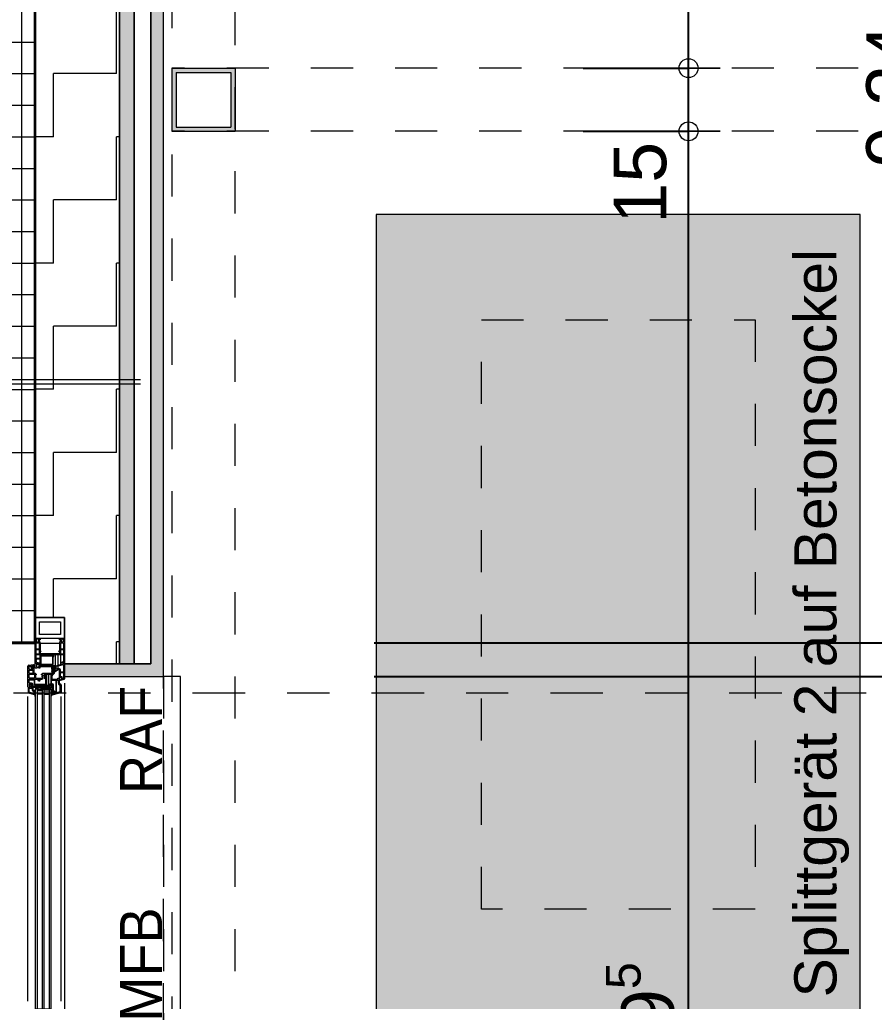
# Model space of a CAD drawing. Header units: metres. Extents: x -117 to -12, y 122 to 163.
# Drawn here: x -20.33 to -18.3, y 142.696 to 145.028 of the extents above; entities that cross this region are included whole.
import ezdxf

# ---------------------------------------------------------------- set-up
doc = ezdxf.new("R2010")
doc.units = ezdxf.units.M
doc.header["$PDMODE"] = 65
for name, pattern in [('AUSGEZOGEN', [0]), ('GETRENNT2_S10', [0.255, 0.125, -0.065, 0, -0.065]), ('PHANTOM2_S8', [0.13, 0.05, -0.04, 0, -0.04]), ('STRICHLINIE2_S3', [0.125, 0.075, -0.05]), ('VERDECKT2_S2', [0.09, 0.05, -0.04])]:
    doc.linetypes.add(name, pattern=pattern)
for name, color, linetype, lineweight in [('XR$1$Allgemein', 7, 'AUSGEZOGEN', 18), ('XR$1$Bauachsen_grob', 7, 'GETRENNT2_S10', 13), ('XR$1$Beton_verdeckt_vorne', 7, 'STRICHLINIE2_S3', 13), ('XR$1$Daemmung', 7, 'AUSGEZOGEN', 18), ('XR$1$Fenster', 7, 'AUSGEZOGEN', 18), ('XR$1$Fensterbank', 7, 'AUSGEZOGEN', 13), ('XR$1$Hilfskonstruktion', 5, 'VERDECKT2_S2', 13), ('XR$1$HLK_Apparate', 250, 'AUSGEZOGEN', 18), ('XR$1$Metallbauarbeiten', 7, 'AUSGEZOGEN', 18), ('XR$1$Muster', 7, 'AUSGEZOGEN', 13), ('XR$1$Text_Werkplan_Ausfuehrung', 7, 'AUSGEZOGEN', 25), ('XR$1$Unterkonstruktion', 7, 'AUSGEZOGEN', 18), ('XR$1$Wand_Fertigelement', 7, 'AUSGEZOGEN', 35), ('XR$1$Werkplan-_Ausfuehrungsmasse', 7, 'AUSGEZOGEN', 13)]:
    doc.layers.add(name, color=color, linetype=linetype, lineweight=lineweight)
doc.styles.add('ARIAL', font='ARIAL.TTF')
doc.dimstyles.new('_DIMSTYLE_10', dxfattribs={"dimtxt": 0.125, "dimasz": 0.15, "dimexe": 0, "dimexo": 0, "dimgap": 0.0625, "dimtad": 2, "dimdec": 1, "dimlfac": 100, "dimrnd": 0.5, "dimzin": 4, "dimdsep": 46, "dimtxsty": 'ARIAL', "dimblk1": 'ALL_ML_KREIS', "dimblk2": 'ALL_ML_KREIS', "dimsah": 1, "dimcen": 0, "dimclrd": 256, "dimclre": 256, "dimclrt": 256, "dimadec": 0, "dimazin": 0, "dimtfac": 1, "dimtdec": 0, "dimtix": 1, "dimtmove": 2, "dimatfit": 3, "dimfxl": 0, "dimtvp": 1.2, "dimtzin": 0, "dimlwd": 0, "dimlwe": -1, "dimarcsym": 0})
doc.dimstyles.new('_DIMSTYLE_11', dxfattribs={"dimtxt": 0.125, "dimasz": 0.15, "dimexe": 0, "dimexo": 0, "dimgap": 0.0625, "dimtad": 2, "dimdec": 3, "dimrnd": 0.005, "dimzin": 4, "dimdsep": 46, "dimtxsty": 'ARIAL', "dimblk1": 'ALL_ML_KREIS', "dimblk2": 'ALL_ML_KREIS', "dimsah": 1, "dimcen": 0, "dimclrd": 256, "dimclre": 256, "dimclrt": 256, "dimadec": 0, "dimazin": 0, "dimtfac": 1, "dimtdec": 0, "dimtix": 1, "dimtmove": 2, "dimatfit": 3, "dimfxl": 0, "dimtzin": 0, "dimlwd": 0, "dimlwe": -1, "dimarcsym": 0})
doc.dimstyles.new('_DIMSTYLE_12', dxfattribs={"dimtxt": 0.125, "dimasz": 0.15, "dimexe": 0, "dimexo": 0, "dimgap": 0.0625, "dimtad": 2, "dimrnd": 0.005, "dimzin": 4, "dimdsep": 46, "dimtxsty": 'ARIAL', "dimblk1": 'ALL_ML_KREIS', "dimblk2": 'ALL_ML_KREIS', "dimsah": 1, "dimcen": 0, "dimclrd": 256, "dimclre": 256, "dimclrt": 256, "dimadec": 0, "dimazin": 0, "dimtfac": 1, "dimtdec": 0, "dimtix": 1, "dimtmove": 2, "dimatfit": 3, "dimfxl": 0, "dimtzin": 0, "dimlwd": 0, "dimlwe": -1, "dimarcsym": 0})
doc.dimstyles.new('_DIMSTYLE_14', dxfattribs={"dimtxt": 0.125, "dimasz": 0.15, "dimexe": 0, "dimexo": 0, "dimgap": 0.0625, "dimtad": 2, "dimdec": 1, "dimlfac": 100, "dimrnd": 0.5, "dimzin": 4, "dimdsep": 46, "dimtxsty": 'ARIAL', "dimblk1": 'ALL_ML_KREIS', "dimblk2": 'ALL_ML_KREIS', "dimsah": 1, "dimcen": 0, "dimclrd": 256, "dimclre": 256, "dimclrt": 256, "dimadec": 0, "dimazin": 0, "dimtfac": 1, "dimtdec": 0, "dimtix": 1, "dimtmove": 2, "dimatfit": 3, "dimfxl": 0, "dimtzin": 0, "dimlwd": 0, "dimlwe": -1, "dimarcsym": 0})

# ---------------------------------------------------------------- blocks, each defined once
blk = doc.blocks.new('ALL_ML_KREIS')
at = {"color": 0, "linetype": 'ByBlock', "lineweight": -2}
for p, q in [((0, -0.5), (0, 0.5)), ((-1, 0), (0.5, 0))]:
    blk.add_line(p, q, dxfattribs=at)
blk.add_circle((0, 0), 0.15, dxfattribs=at)
blk = doc.blocks.new('*D265')
at = {"layer": 'DEFPOINTS'}
for p in [(-20.5081, 149.458), (-19.9881, 130.838), (-16.2676, 130.838)]:
    blk.add_point(p, dxfattribs=at)
at = {"layer": 'XR$1$Werkplan-_Ausfuehrungsmasse', "lineweight": -2}
for p, q in [((-19.1881, 149.458), (-16.2676, 149.458)), ((-16.2676, 130.838), (-16.2676, 149.458)), ((-19.1881, 130.838), (-16.2676, 130.838))]:
    blk.add_line(p, q, dxfattribs=at)
at = {"layer": 'XR$1$Werkplan-_Ausfuehrungsmasse', "xscale": 0.15, "yscale": 0.15, "zscale": 0.15}
for p, rotation in [((-16.2676, 149.458), 90), ((-16.2676, 130.838), 270)]:
    blk.add_blockref('ALL_ML_KREIS', p, dxfattribs=dict(at, rotation=rotation))
at = {"layer": 'XR$1$Werkplan-_Ausfuehrungsmasse', "insert": (-16.3823, 140.1529), "char_height": 0.125, "width": 0.625, "attachment_point": 5, "rotation": 90, "style": 'ARIAL'}
blk.add_mtext('\\A1;{\\A1;{18.62\\H0.082500;\\S^ ;}}', dxfattribs=at)
blk = doc.blocks.new('COMPLEXOBJECT_20')
at = {"layer": 'XR$1$Bauachsen_grob', "color": 8}
blk.add_line((-14.2693, 143.428), (-86.2481, 143.428), dxfattribs=at)
blk = doc.blocks.new('*D570')
at = {"layer": 'DEFPOINTS'}
for p in [(-20.2231, 142.628), (-20.2931, 142.548), (-17.2676, 142.548)]:
    blk.add_point(p, dxfattribs=at)
at = {"layer": 'XR$1$Werkplan-_Ausfuehrungsmasse', "lineweight": -2}
for p, q in [((-19.4881, 142.628), (-17.2676, 142.628)), ((-17.2676, 142.548), (-17.2676, 142.628)), ((-19.4881, 142.548), (-17.2676, 142.548))]:
    blk.add_line(p, q, dxfattribs=at)
at = {"layer": 'XR$1$Werkplan-_Ausfuehrungsmasse', "xscale": 0.15, "yscale": 0.15, "zscale": 0.15}
for p, rotation in [((-17.2676, 142.628), 90), ((-17.2676, 142.548), 270)]:
    blk.add_blockref('ALL_ML_KREIS', p, dxfattribs=dict(at, rotation=rotation))
at = {"layer": 'XR$1$Werkplan-_Ausfuehrungsmasse', "insert": (-17.3823, 142.4799), "char_height": 0.125, "width": 0.375, "attachment_point": 5, "rotation": 90, "style": 'ARIAL'}
blk.add_mtext('\\A1;{\\A1;{8\\H0.082500;\\S^ ;}}', dxfattribs=at)
blk = doc.blocks.new('*D571')
at = {"layer": 'DEFPOINTS'}
for p in [(-20.2231, 143.468), (-20.2231, 142.628), (-17.2676, 142.628)]:
    blk.add_point(p, dxfattribs=at)
at = {"layer": 'XR$1$Werkplan-_Ausfuehrungsmasse', "lineweight": -2}
for p, q in [((-19.4881, 143.468), (-17.2676, 143.468)), ((-17.2676, 142.628), (-17.2676, 143.468)), ((-19.4881, 142.628), (-17.2676, 142.628))]:
    blk.add_line(p, q, dxfattribs=at)
at = {"layer": 'XR$1$Werkplan-_Ausfuehrungsmasse', "xscale": 0.15, "yscale": 0.15, "zscale": 0.15}
for p, rotation in [((-17.2676, 143.468), 90), ((-17.2676, 142.628), 270)]:
    blk.add_blockref('ALL_ML_KREIS', p, dxfattribs=dict(at, rotation=rotation))
at = {"layer": 'XR$1$Werkplan-_Ausfuehrungsmasse', "insert": (-17.3823, 143.0427), "char_height": 0.125, "width": 0.5, "attachment_point": 5, "rotation": 90, "style": 'ARIAL'}
blk.add_mtext('\\A1;{\\A1;{84\\H0.082500;\\S^ ;}}', dxfattribs=at)
at = {"layer": 'XR$1$Werkplan-_Ausfuehrungsmasse', "insert": (-17.2129, 142.9551), "char_height": 0.125, "width": 0.00625, "attachment_point": 1, "rotation": 90, "line_spacing_factor": 0.60241, "style": 'ARIAL'}
blk.add_mtext('\\A1;{70\\H0.082500;\\S^ ;}', dxfattribs=at)
blk = doc.blocks.new('*D572')
at = {"layer": 'DEFPOINTS'}
for p in [(-20.4731, 143.5478), (-20.2231, 143.468), (-17.2676, 143.468)]:
    blk.add_point(p, dxfattribs=at)
at = {"layer": 'XR$1$Werkplan-_Ausfuehrungsmasse', "lineweight": -2}
for p, q in [((-19.4881, 143.5478), (-17.2676, 143.5478)), ((-17.2676, 143.468), (-17.2676, 143.5478)), ((-19.4881, 143.468), (-17.2676, 143.468))]:
    blk.add_line(p, q, dxfattribs=at)
at = {"layer": 'XR$1$Werkplan-_Ausfuehrungsmasse', "xscale": 0.15, "yscale": 0.15, "zscale": 0.15}
for p, rotation in [((-17.2676, 143.5478), 90), ((-17.2676, 143.468), 270)]:
    blk.add_blockref('ALL_ML_KREIS', p, dxfattribs=dict(at, rotation=rotation))
at = {"layer": 'XR$1$Werkplan-_Ausfuehrungsmasse', "insert": (-17.3823, 143.3999), "char_height": 0.125, "width": 0.375, "attachment_point": 5, "rotation": 90, "style": 'ARIAL'}
blk.add_mtext('\\A1;{\\A1;{8\\H0.082500;\\S^ ;}}', dxfattribs=at)
blk = doc.blocks.new('*D573')
at = {"layer": 'DEFPOINTS'}
for p in [(-20.2931, 148.6731), (-20.4731, 143.5478), (-17.2676, 143.5478)]:
    blk.add_point(p, dxfattribs=at)
at = {"layer": 'XR$1$Werkplan-_Ausfuehrungsmasse', "lineweight": -2}
for p, q in [((-19.4881, 148.6731), (-17.2676, 148.6731)), ((-17.2676, 143.5478), (-17.2676, 148.6731)), ((-19.4881, 143.5478), (-17.2676, 143.5478))]:
    blk.add_line(p, q, dxfattribs=at)
at = {"layer": 'XR$1$Werkplan-_Ausfuehrungsmasse', "xscale": 0.15, "yscale": 0.15, "zscale": 0.15}
for p, rotation in [((-17.2676, 148.6731), 90), ((-17.2676, 143.5478), 270)]:
    blk.add_blockref('ALL_ML_KREIS', p, dxfattribs=dict(at, rotation=rotation))
at = {"layer": 'XR$1$Werkplan-_Ausfuehrungsmasse', "insert": (-17.3823, 146.1322), "char_height": 0.125, "width": 0.625, "attachment_point": 5, "rotation": 90, "style": 'ARIAL'}
blk.add_mtext('\\A1;{\\A1;{5.12\\H0.082500;\\S5^ ;}}', dxfattribs=at)
blk = doc.blocks.new('*D596')
at = {"layer": 'DEFPOINTS'}
for p in [(-20.0431, 144.763), (-19.9881, 140.368), (-18.7411, 140.368)]:
    blk.add_point(p, dxfattribs=at)
at = {"layer": 'XR$1$Werkplan-_Ausfuehrungsmasse', "lineweight": -2}
for p, q in [((-18.9911, 144.763), (-18.7411, 144.763)), ((-18.7411, 140.368), (-18.7411, 144.763)), ((-18.9911, 140.368), (-18.7411, 140.368))]:
    blk.add_line(p, q, dxfattribs=at)
at = {"layer": 'XR$1$Werkplan-_Ausfuehrungsmasse', "xscale": 0.15, "yscale": 0.15, "zscale": 0.15}
for p, rotation in [((-18.7411, 144.763), 90), ((-18.7411, 140.368), 270)]:
    blk.add_blockref('ALL_ML_KREIS', p, dxfattribs=dict(at, rotation=rotation))
at = {"layer": 'XR$1$Werkplan-_Ausfuehrungsmasse', "insert": (-18.8558, 142.5873), "char_height": 0.125, "width": 0.625, "attachment_point": 5, "rotation": 90, "style": 'ARIAL'}
blk.add_mtext('\\A1;{\\A1;{4.39\\H0.082500;\\S5^ ;}}', dxfattribs=at)
blk = doc.blocks.new('*D597')
at = {"layer": 'DEFPOINTS'}
for p in [(-20.0431, 144.913), (-20.0431, 144.763), (-18.7411, 144.763)]:
    blk.add_point(p, dxfattribs=at)
at = {"layer": 'XR$1$Werkplan-_Ausfuehrungsmasse', "lineweight": -2}
for p, q in [((-18.9911, 144.913), (-18.7411, 144.913)), ((-18.7411, 144.763), (-18.7411, 144.913)), ((-18.9911, 144.763), (-18.7411, 144.763))]:
    blk.add_line(p, q, dxfattribs=at)
at = {"layer": 'XR$1$Werkplan-_Ausfuehrungsmasse', "xscale": 0.15, "yscale": 0.15, "zscale": 0.15}
for p, rotation in [((-18.7411, 144.913), 90), ((-18.7411, 144.763), 270)]:
    blk.add_blockref('ALL_ML_KREIS', p, dxfattribs=dict(at, rotation=rotation))
at = {"layer": 'XR$1$Werkplan-_Ausfuehrungsmasse', "insert": (-18.8557, 144.6408), "char_height": 0.125, "width": 0.5, "attachment_point": 5, "rotation": 90, "style": 'ARIAL'}
blk.add_mtext('\\A1;{\\A1;{15\\H0.082500;\\S^ ;}}', dxfattribs=at)
blk = doc.blocks.new('*D598')
at = {"layer": 'DEFPOINTS'}
for p in [(-19.9881, 149.308), (-20.0431, 144.913), (-18.7411, 144.913)]:
    blk.add_point(p, dxfattribs=at)
at = {"layer": 'XR$1$Werkplan-_Ausfuehrungsmasse', "lineweight": -2}
for p, q in [((-19.4881, 149.308), (-18.7411, 149.308)), ((-18.7411, 144.913), (-18.7411, 149.308)), ((-18.9911, 144.913), (-18.7411, 144.913))]:
    blk.add_line(p, q, dxfattribs=at)
at = {"layer": 'XR$1$Werkplan-_Ausfuehrungsmasse', "xscale": 0.15, "yscale": 0.15, "zscale": 0.15}
for p, rotation in [((-18.7411, 149.308), 90), ((-18.7411, 144.913), 270)]:
    blk.add_blockref('ALL_ML_KREIS', p, dxfattribs=dict(at, rotation=rotation))
at = {"layer": 'XR$1$Werkplan-_Ausfuehrungsmasse', "insert": (-18.8558, 147.1323), "char_height": 0.125, "width": 0.625, "attachment_point": 5, "rotation": 90, "style": 'ARIAL'}
blk.add_mtext('\\A1;{\\A1;{4.39\\H0.082500;\\S5^ ;}}', dxfattribs=at)
blk = doc.blocks.new('COMPLEXOBJECT_53')
at = {"layer": 'XR$1$Metallbauarbeiten'}
h = blk.add_hatch(color=7, dxfattribs=at)
h.paths.add_polyline_path([(-19.9681, 144.763), (-19.8181, 144.763), (-19.8181, 144.913), (-19.9681, 144.913)])
h.paths.add_polyline_path([(-19.9581, 144.773), (-19.9581, 144.903), (-19.8281, 144.903), (-19.8281, 144.773)], flags=16)
for p, q in [((-19.9681, 144.913), (-19.9681, 144.763)), ((-19.9681, 144.913), (-19.8181, 144.913)), ((-19.9581, 144.903), (-19.9581, 144.773)), ((-19.9581, 144.903), (-19.8281, 144.903)), ((-19.8281, 144.903), (-19.8281, 144.773)), ((-19.8181, 144.913), (-19.8181, 144.763)), ((-19.9681, 144.763), (-19.8181, 144.763)), ((-19.9581, 144.773), (-19.8281, 144.773))]:
    blk.add_line(p, q, dxfattribs=at)
blk = doc.blocks.new('*D622')
at = {"layer": 'DEFPOINTS'}
for p in [(-19.9881, 149.458), (-19.9881, 140.218), (-18.1411, 140.218)]:
    blk.add_point(p, dxfattribs=at)
at = {"layer": 'XR$1$Werkplan-_Ausfuehrungsmasse', "lineweight": -2}
for p, q in [((-18.7411, 149.458), (-18.1411, 149.458)), ((-18.1411, 140.218), (-18.1411, 149.458)), ((-18.7411, 140.218), (-18.1411, 140.218))]:
    blk.add_line(p, q, dxfattribs=at)
at = {"layer": 'XR$1$Werkplan-_Ausfuehrungsmasse', "xscale": 0.15, "yscale": 0.15, "zscale": 0.15}
for p, rotation in [((-18.1411, 149.458), 90), ((-18.1411, 140.218), 270)]:
    blk.add_blockref('ALL_ML_KREIS', p, dxfattribs=dict(at, rotation=rotation))
at = {"layer": 'XR$1$Werkplan-_Ausfuehrungsmasse', "insert": (-18.2557, 144.8473), "char_height": 0.125, "width": 0.5, "attachment_point": 5, "rotation": 90, "style": 'ARIAL'}
blk.add_mtext('\\A1;{\\A1;{9.24\\H0.082500;\\S^ ;}}', dxfattribs=at)
blk = doc.blocks.new('COMPLEXOBJECT_57')
at = {"layer": 'XR$1$HLK_Apparate', "color": 7, "linetype": 'AUSGEZOGEN', "lineweight": 13}
for p, q in [((-18.3331, 144.5655), (-19.4831, 144.5655)), ((-19.4831, 144.5655), (-19.4831, 142.6655)), ((-18.3331, 142.6655), (-18.3331, 144.5655))]:
    blk.add_line(p, q, dxfattribs=at)

msp = doc.modelspace()

# ---------------------------------------------------------------- hatches: boundary and pattern name
at = {"layer": 'XR$1$Allgemein', "linetype": 'AUSGEZOGEN', "lineweight": 13}
for points in [[(-19.9881, 143.498), (-19.9881, 148.9081), (-20.0181, 148.9081), (-20.0181, 143.498)], [(-19.9881, 143.498), (-20.2231, 143.498), (-20.2231, 143.468), (-19.9881, 143.468)]]:
    msp.add_hatch(color=8, dxfattribs=at).paths.add_polyline_path(points)
at = {"layer": 'XR$1$Daemmung', "linetype": 'AUSGEZOGEN', "lineweight": 13}
msp.add_hatch(color=42, dxfattribs=at).paths.add_polyline_path([(-20.0581, 143.498), (-20.0581, 148.9081), (-20.0931, 148.9081), (-20.0931, 143.498)])
h = msp.add_hatch(dxfattribs=at)
h.set_pattern_fill('MUSTER', color=256, scale=0.15, angle=90, style=0, pattern_type=2)
h.set_pattern_definition([(90, (-0.3, 0.3), (-0.15, 0.15), [0.15, -0.15]), (180, (-0.3, 0.3), (-0.15, -0.15), [0.15, -0.15])])
h.paths.add_polyline_path([(-20.0931, 143.608), (-20.0931, 148.8731), (-20.2931, 148.8731), (-20.2931, 143.608), (-20.2231, 143.608), (-20.2231, 143.498), (-20.0931, 143.498)], flags=0)
at = {"layer": 'XR$1$Muster', "linetype": 'AUSGEZOGEN', "lineweight": -3}
msp.add_hatch(color=255, dxfattribs=at).paths.add_polyline_path([(-19.4831, 144.5655), (-19.4831, 142.6655), (-18.3331, 142.6655), (-18.3331, 144.5655)])
at = {"layer": 'XR$1$Wand_Fertigelement', "linetype": 'AUSGEZOGEN', "lineweight": 13}
h = msp.add_hatch(dxfattribs=at)
h.set_pattern_fill('SCHRAFFUR_7', color=256, scale=0.05, style=0, pattern_type=2)
h.set_pattern_definition([(0, (0, 0), (0, 0.075), []), (90, (0, 0), (-0.075, 5e-18), [])])
h.paths.add_polyline_path([(-20.2931, 143.5478), (-20.2931, 148.6731), (-20.4731, 148.6731), (-20.4731, 143.5478)], flags=0)

# ---------------------------------------------------------------- linework, layer by layer
at = {"layer": 'XR$1$Allgemein', "linetype": 'AUSGEZOGEN', "lineweight": 13}
for p, q in [((-20.0181, 148.9081), (-20.0181, 143.498)), ((-19.9881, 143.498), (-19.9881, 148.9081)), ((-20.0931, 143.498), (-20.2231, 143.498)), ((-20.2231, 143.498), (-20.2231, 143.468)), ((-20.0581, 143.498), (-20.0931, 143.498)), ((-20.0181, 143.498), (-20.0581, 143.498)), ((-19.9881, 143.468), (-19.9881, 143.498)), ((-20.2231, 143.468), (-19.9881, 143.468))]:
    msp.add_line(p, q, dxfattribs=at)
at = {"layer": 'XR$1$Allgemein', "linetype": 'VERDECKT2_S2', "lineweight": 13}
msp.add_line((-19.9881, 143.468), (-19.9881, 142.628), dxfattribs=at)
at = {"layer": 'XR$1$Beton_verdeckt_vorne'}
for p, q in [((-19.2331, 144.3155), (-18.5831, 144.3155)), ((-19.2331, 142.9155), (-19.2331, 144.3155)), ((-18.5831, 144.3155), (-18.5831, 142.9155)), ((-18.5831, 142.9155), (-19.2331, 142.9155))]:
    msp.add_line(p, q, dxfattribs=at)
at = {"layer": 'XR$1$Daemmung', "linetype": 'AUSGEZOGEN', "lineweight": 13}
for p, q in [((-20.0581, 143.498), (-20.0581, 148.9081)), ((-20.0931, 148.8731), (-20.0931, 143.498)), ((-20.0931, 143.608), (-20.0931, 148.8731)), ((-20.2931, 148.6731), (-20.2931, 143.608)), ((-20.2931, 143.608), (-20.2231, 143.608)), ((-20.2231, 143.608), (-20.2231, 143.498)), ((-20.0931, 143.498), (-20.0931, 143.608)), ((-20.2231, 143.498), (-20.0931, 143.498)), ((-20.0931, 143.498), (-20.0581, 143.498))]:
    msp.add_line(p, q, dxfattribs=at)
at = {"layer": 'XR$1$Fenster', "lineweight": 13}
for p, q in [((-20.2231, 143.608), (-20.2931, 143.608)), ((-20.2931, 143.5575), (-20.2931, 143.608)), ((-20.2831, 143.598), (-20.2331, 143.598)), ((-20.2831, 143.568), (-20.2831, 143.598)), ((-20.2331, 143.598), (-20.2331, 143.568)), ((-20.2231, 143.5575), (-20.2231, 143.608)), ((-20.2331, 143.568), (-20.2831, 143.568)), ((-20.2931, 143.489), (-20.2931, 143.5575)), ((-20.2926, 143.558), (-20.2915, 143.558)), ((-20.2236, 143.558), (-20.2926, 143.558)), ((-20.2905, 143.5576), (-20.29, 143.557)), ((-20.2901, 143.55), (-20.2847, 143.55)), ((-20.2853, 143.556), (-20.2844, 143.5575)), ((-20.2844, 143.5504), (-20.2853, 143.5557)), ((-20.2835, 143.558), (-20.2831, 143.558)), ((-20.2833, 143.5546), (-20.2825, 143.5503)), ((-20.2822, 143.55), (-20.2821, 143.55)), ((-20.2341, 143.55), (-20.234, 143.55)), ((-20.2337, 143.5503), (-20.2329, 143.5546)), ((-20.2331, 143.558), (-20.2327, 143.558)), ((-20.2319, 143.5575), (-20.231, 143.556)), ((-20.2309, 143.5557), (-20.2319, 143.5504)), ((-20.2316, 143.55), (-20.2261, 143.55)), ((-20.2263, 143.557), (-20.2257, 143.5576)), ((-20.2247, 143.558), (-20.2236, 143.558)), ((-20.2231, 143.5575), (-20.2231, 143.4624)), ((-20.2811, 143.522), (-20.2351, 143.522)), ((-20.2804, 143.5163), (-20.2804, 143.4973)), ((-20.2789, 143.4973), (-20.2789, 143.5163)), ((-20.2529, 143.5188), (-20.2779, 143.5188)), ((-20.2779, 143.5173), (-20.2529, 143.5173)), ((-20.3101, 143.443), (-20.3101, 143.4928)), ((-20.3083, 143.4948), (-20.2967, 143.496)), ((-20.3011, 143.4933), (-20.3011, 143.491)), ((-20.2978, 143.494), (-20.3007, 143.4938)), ((-20.2983, 143.4859), (-20.2983, 143.4844)), ((-20.2983, 143.4832), (-20.2983, 143.477)), ((-20.2976, 143.493), (-20.2976, 143.4938)), ((-20.2976, 143.4882), (-20.2976, 143.4891)), ((-20.2963, 143.4931), (-20.2974, 143.4928)), ((-20.2974, 143.4893), (-20.2963, 143.489)), ((-20.2961, 143.4955), (-20.2961, 143.4933)), ((-20.2961, 143.4888), (-20.2961, 143.477)), ((-20.2931, 143.4952), (-20.2931, 143.4947)), ((-20.2886, 143.488), (-20.2921, 143.488)), ((-20.2848, 143.496), (-20.2891, 143.496)), ((-20.2836, 143.4937), (-20.2834, 143.4941)), ((-20.2771, 143.4932), (-20.2813, 143.4932)), ((-20.2529, 143.4963), (-20.2779, 143.4963)), ((-20.2779, 143.4948), (-20.2529, 143.4948)), ((-20.2766, 143.4938), (-20.2766, 143.4937)), ((-20.2756, 143.4937), (-20.2756, 143.4938)), ((-20.2691, 143.4932), (-20.2751, 143.4932)), ((-20.2686, 143.4938), (-20.2686, 143.4937)), ((-20.2676, 143.4937), (-20.2676, 143.4938)), ((-20.2591, 143.4932), (-20.2671, 143.4932)), ((-20.2586, 143.4938), (-20.2586, 143.4937)), ((-20.2576, 143.4937), (-20.2576, 143.4938)), ((-20.2558, 143.4738), (-20.2558, 143.4625)), ((-20.2543, 143.4875), (-20.2531, 143.4834)), ((-20.2536, 143.4756), (-20.2536, 143.4695)), ((-20.2528, 143.49), (-20.2528, 143.49)), ((-20.2528, 143.4742), (-20.2528, 143.4756)), ((-20.2527, 143.4818), (-20.2526, 143.4816)), ((-20.2521, 143.4891), (-20.2525, 143.4907)), ((-20.2504, 143.4754), (-20.2525, 143.4721)), ((-20.2524, 143.4884), (-20.2522, 143.4893)), ((-20.2522, 143.4894), (-20.2523, 143.4897)), ((-20.2516, 143.4838), (-20.2523, 143.4863)), ((-20.2508, 143.4882), (-20.2514, 143.4884)), ((-20.2509, 143.4904), (-20.2504, 143.4886)), ((-20.2505, 143.4883), (-20.2508, 143.4882)), ((-20.2507, 143.4765), (-20.2503, 143.4756)), ((-20.2473, 143.491), (-20.2504, 143.491)), ((-20.2468, 143.4866), (-20.2501, 143.4894)), ((-20.249, 143.4776), (-20.25, 143.4815)), ((-20.2493, 143.4872), (-20.2488, 143.4867)), ((-20.2488, 143.4828), (-20.2483, 143.4807)), ((-20.2487, 143.4866), (-20.2484, 143.4853)), ((-20.2484, 143.4852), (-20.2486, 143.4844)), ((-20.2481, 143.4822), (-20.2467, 143.4862)), ((-20.2476, 143.4774), (-20.2478, 143.477)), ((-20.2475, 143.4804), (-20.2429, 143.483)), ((-20.2474, 143.4781), (-20.2475, 143.4778)), ((-20.2472, 143.4769), (-20.2473, 143.4773)), ((-20.2412, 143.482), (-20.2472, 143.4785)), ((-20.2428, 143.4837), (-20.2469, 143.4908)), ((-20.2409, 143.4835), (-20.2409, 143.4824)), ((-20.2356, 143.484), (-20.2404, 143.484)), ((-20.2351, 143.4653), (-20.2351, 143.4835)), ((-20.3018, 143.45), (-20.3061, 143.45)), ((-20.2952, 143.4589), (-20.2952, 143.4497)), ((-20.294, 143.4497), (-20.294, 143.4589)), ((-20.271, 143.4706), (-20.271, 143.4638)), ((-20.2697, 143.4714), (-20.2697, 143.464)), ((-20.2686, 143.4638), (-20.2686, 143.4713)), ((-20.2685, 143.4713), (-20.2685, 143.4497)), ((-20.2672, 143.4497), (-20.2672, 143.4714)), ((-20.2527, 143.4721), (-20.2527, 143.4729)), ((-20.2526, 143.4593), (-20.2436, 143.4593)), ((-20.2351, 143.4585), (-20.2351, 143.4608)), ((-20.2339, 143.4648), (-20.235, 143.4651)), ((-20.235, 143.461), (-20.2339, 143.4613)), ((-20.2346, 143.4507), (-20.2331, 143.4502)), ((-20.2336, 143.4658), (-20.2336, 143.465)), ((-20.2336, 143.4611), (-20.2336, 143.4602)), ((-20.2334, 143.4601), (-20.2305, 143.4608)), ((-20.2301, 143.4613), (-20.2301, 143.463)), ((-20.2231, 143.4524), (-20.2231, 142.6646)), ((-20.3056, 143.442), (-20.3091, 143.442)), ((-20.3013, 143.4475), (-20.3024, 143.4445)), ((-20.3019, 143.4493), (-20.3014, 143.4493)), ((-20.3018, 143.4435), (-20.3011, 143.4435)), ((-20.3006, 143.4477), (-20.3004, 143.4481)), ((-20.3005, 143.4484), (-20.3005, 143.4483)), ((-20.2987, 143.4467), (-20.2984, 143.4472)), ((-20.2981, 143.435), (-20.2966, 143.435)), ((-20.2981, 143.4332), (-20.2966, 143.4332)), ((-20.2695, 143.4487), (-20.293, 143.4487)), ((-20.293, 143.4474), (-20.2695, 143.4474)), ((-20.2924, 143.4462), (-20.2924, 143.4447)), ((-20.2921, 143.442), (-20.2856, 143.442)), ((-20.2856, 143.438), (-20.2921, 143.438)), ((-20.2921, 143.4273), (-20.2921, 143.4272)), ((-20.2914, 143.4447), (-20.2914, 143.4462)), ((-20.2877, 143.4442), (-20.2909, 143.4442)), ((-20.2881, 143.438), (-20.2881, 142.678)), ((-20.2761, 143.434), (-20.2881, 143.434)), ((-20.2872, 143.4462), (-20.2872, 143.4447)), ((-20.2862, 143.4447), (-20.2862, 143.4462)), ((-20.2566, 143.442), (-20.2856, 143.438)), ((-20.2561, 143.438), (-20.2856, 143.442)), ((-20.2856, 143.438), (-20.2856, 143.442)), ((-20.2761, 143.438), (-20.2761, 142.678)), ((-20.275, 143.444), (-20.275, 143.442)), ((-20.2721, 143.438), (-20.2721, 142.678)), ((-20.2721, 143.434), (-20.2601, 143.434)), ((-20.2601, 143.438), (-20.2601, 142.678)), ((-20.2575, 143.4475), (-20.2588, 143.4446)), ((-20.2526, 143.448), (-20.2566, 143.448)), ((-20.2555, 143.448), (-20.2563, 143.448)), ((-20.2557, 143.4313), (-20.2544, 143.4303)), ((-20.2543, 143.4278), (-20.2551, 143.4279)), ((-20.2542, 143.4247), (-20.2542, 143.4268)), ((-20.254, 143.427), (-20.2534, 143.427)), ((-20.2537, 143.429), (-20.2537, 143.4283)), ((-20.2535, 143.442), (-20.2535, 143.444)), ((-20.2521, 143.4245), (-20.2521, 143.4268)), ((-20.2509, 143.4308), (-20.252, 143.4311)), ((-20.252, 143.427), (-20.2509, 143.4273)), ((-20.2506, 143.4318), (-20.2506, 143.431)), ((-20.2506, 143.4271), (-20.2506, 143.4262)), ((-20.2504, 143.4261), (-20.2475, 143.4268)), ((-20.2499, 143.4342), (-20.2499, 143.4475)), ((-20.2471, 143.4273), (-20.2471, 143.429)), ((-20.2353, 143.448), (-20.2343, 143.4478)), ((-20.2316, 143.4483), (-20.2316, 143.4307)), ((-20.3101, 142.6966), (-20.3101, 143.4205)), ((-20.2921, 143.4207), (-20.2921, 143.4205)), ((-20.2761, 143.426), (-20.2881, 143.426)), ((-20.2721, 143.426), (-20.2601, 143.426)), ((-20.2558, 143.4264), (-20.255, 143.4253)), ((-20.253, 143.4252), (-20.2539, 143.4246)), ((-20.2529, 143.4265), (-20.2529, 143.4254)), ((-20.2316, 142.6964), (-20.2316, 143.4207))]:
    msp.add_line(p, q, dxfattribs=at)
for points in [[(-20.2896, 143.5562), (-20.2893, 143.5548), (-20.2906, 143.5548), (-20.2906, 143.5505)], [(-20.2823, 143.5576), (-20.2813, 143.5562), (-20.281, 143.5548), (-20.2831, 143.5548)], [(-20.2816, 143.5495), (-20.2816, 143.5286), (-20.2796, 143.5283), (-20.2796, 143.527), (-20.2816, 143.5274), (-20.2816, 143.5225)], [(-20.2346, 143.5225), (-20.2346, 143.5274), (-20.2366, 143.527), (-20.2366, 143.5283), (-20.2346, 143.5286), (-20.2346, 143.5495)], [(-20.2331, 143.5548), (-20.2352, 143.5548), (-20.235, 143.5562), (-20.2339, 143.5576)], [(-20.2256, 143.5505), (-20.2256, 143.5548), (-20.2269, 143.5548), (-20.2267, 143.5562)], [(-20.2884, 143.4995), (-20.2884, 143.4982), (-20.2904, 143.4982), (-20.2904, 143.502), (-20.2901, 143.502), (-20.2901, 143.504), (-20.2904, 143.504), (-20.2904, 143.506), (-20.2901, 143.506), (-20.2901, 143.508), (-20.2904, 143.508), (-20.2904, 143.51), (-20.2823, 143.51)], [(-20.2848, 143.5005), (-20.2853, 143.5005), (-20.2853, 143.4982), (-20.2869, 143.4982), (-20.2869, 143.5005), (-20.2874, 143.5005)], [(-20.2823, 143.51), (-20.2823, 143.4973), (-20.2838, 143.4981), (-20.2838, 143.4995)], [(-20.2811, 143.4948), (-20.2811, 143.5198), (-20.2746, 143.5198), (-20.2741, 143.5193), (-20.2736, 143.5198), (-20.2551, 143.5198), (-20.2546, 143.5193), (-20.2541, 143.5198), (-20.2496, 143.5198), (-20.2496, 143.5152), (-20.2486, 143.5152), (-20.2486, 143.5198), (-20.2456, 143.5198), (-20.2456, 143.4932), (-20.2571, 143.4932)], [(-20.2519, 143.5163), (-20.2519, 143.5073), (-20.2504, 143.5073), (-20.2504, 143.5163)], [(-20.2504, 143.4973), (-20.2504, 143.5063), (-20.2519, 143.5063), (-20.2519, 143.4973)], [(-20.2983, 143.4844), (-20.3074, 143.4844), (-20.3074, 143.4922), (-20.3033, 143.4926), (-20.3033, 143.491)], [(-20.2976, 143.475), (-20.3074, 143.475), (-20.3074, 143.4832), (-20.2983, 143.4832)], [(-20.2961, 143.4893), (-20.2961, 143.489), (-20.2976, 143.4894), (-20.2976, 143.4883), (-20.2984, 143.4885), (-20.2984, 143.4936), (-20.2976, 143.4938), (-20.2976, 143.4927)], [(-20.2976, 143.4927), (-20.2961, 143.4931), (-20.2961, 143.4928)], [(-20.2951, 143.476), (-20.2923, 143.476), (-20.2923, 143.4738), (-20.2903, 143.4738), (-20.2903, 143.472), (-20.2923, 143.472), (-20.2923, 143.4648)], [(-20.2901, 143.495), (-20.2901, 143.4907), (-20.2881, 143.4907), (-20.2881, 143.4885)], [(-20.253, 143.491), (-20.2819, 143.491), (-20.2819, 143.4889), (-20.2816, 143.488), (-20.2841, 143.488), (-20.2841, 143.4915)], [(-20.2772, 143.468), (-20.2762, 143.4692), (-20.2759, 143.4698), (-20.2759, 143.472), (-20.2779, 143.472), (-20.2779, 143.4738), (-20.2759, 143.4738), (-20.2759, 143.476), (-20.2536, 143.476), (-20.2536, 143.4625)], [(-20.2737, 143.4648), (-20.2737, 143.4705), (-20.2704, 143.4738), (-20.2666, 143.4738), (-20.2666, 143.4462), (-20.2716, 143.4462), (-20.2721, 143.4467)], [(-20.2595, 143.4484), (-20.2603, 143.4467), (-20.2603, 143.4738), (-20.2558, 143.4738)], [(-20.2505, 143.4891), (-20.2504, 143.4886), (-20.2521, 143.4881)], [(-20.249, 143.4777), (-20.2498, 143.4806), (-20.2507, 143.4819)], [(-20.2505, 143.4823), (-20.2488, 143.4828), (-20.2487, 143.4822)], [(-20.2498, 143.4824), (-20.2494, 143.4828), (-20.2491, 143.4829)], [(-20.2356, 143.4862), (-20.2382, 143.4862), (-20.2382, 143.4932), (-20.2258, 143.4965)], [(-20.2258, 143.4965), (-20.2258, 143.478), (-20.2329, 143.478), (-20.2329, 143.4835)], [(-20.2329, 143.4682), (-20.2329, 143.477), (-20.2258, 143.477)], [(-20.2258, 143.477), (-20.2258, 143.4629), (-20.2279, 143.4624), (-20.2279, 143.463)], [(-20.3018, 143.4522), (-20.3074, 143.4522), (-20.3074, 143.4616), (-20.2871, 143.4616), (-20.2871, 143.4595)], [(-20.2962, 143.4611), (-20.3065, 143.4611), (-20.3065, 143.4599), (-20.2962, 143.4599)], [(-20.2913, 143.4638), (-20.2846, 143.4638), (-20.2841, 143.4633), (-20.2836, 143.4638), (-20.2769, 143.4638)], [(-20.287, 143.459), (-20.286, 143.4573), (-20.285, 143.4573), (-20.285, 143.4594)], [(-20.2832, 143.4594), (-20.2832, 143.4573), (-20.2822, 143.4573), (-20.2813, 143.459)], [(-20.2811, 143.4595), (-20.2811, 143.4616), (-20.2769, 143.4616)], [(-20.2759, 143.4648), (-20.2759, 143.4676), (-20.277, 143.4676)], [(-20.2699, 143.464), (-20.2699, 143.4706), (-20.271, 143.4706)], [(-20.2556, 143.4614), (-20.2556, 143.4502), (-20.2566, 143.4502)], [(-20.2526, 143.4502), (-20.2546, 143.4502), (-20.2546, 143.4601)], [(-20.2526, 143.4615), (-20.2386, 143.4615), (-20.2386, 143.463), (-20.2391, 143.463), (-20.2391, 143.464), (-20.2361, 143.464), (-20.2361, 143.4526)], [(-20.2436, 143.4593), (-20.2436, 143.4287), (-20.2449, 143.4284), (-20.2449, 143.429)], [(-20.2343, 143.4478), (-20.2343, 143.4312), (-20.2426, 143.429), (-20.2426, 143.4593), (-20.2388, 143.4593), (-20.2388, 143.4526)], [(-20.2246, 143.4605), (-20.2336, 143.458), (-20.2346, 143.458)], [(-20.3091, 143.4305), (-20.3091, 143.442), (-20.3051, 143.4417), (-20.3051, 143.4455), (-20.304, 143.4469), (-20.3033, 143.4485)], [(-20.2946, 143.433), (-20.2946, 143.424), (-20.3078, 143.4286)], [(-20.3073, 143.4305), (-20.3073, 143.4402), (-20.3004, 143.4402), (-20.3004, 143.4355)], [(-20.2964, 143.433), (-20.2964, 143.4266), (-20.3072, 143.4303)], [(-20.3071, 143.449), (-20.3071, 143.4447), (-20.3051, 143.4447), (-20.3051, 143.4425)], [(-20.2598, 143.444), (-20.2764, 143.444), (-20.2764, 143.4429), (-20.2761, 143.442), (-20.3011, 143.442), (-20.3011, 143.4455)], [(-20.3011, 143.4435), (-20.3011, 143.442), (-20.2986, 143.442), (-20.2986, 143.4355)], [(-20.2929, 143.4442), (-20.2989, 143.4442), (-20.2989, 143.4455)], [(-20.2561, 143.438), (-20.2561, 142.678), (-20.2921, 142.678), (-20.2921, 143.438)], [(-20.2786, 143.4452), (-20.2786, 143.4442), (-20.2857, 143.4442)], [(-20.2856, 143.438), (-20.2561, 143.438), (-20.2561, 143.4395), (-20.2566, 143.442), (-20.2856, 143.442)], [(-20.2721, 143.4467), (-20.2726, 143.4462), (-20.2776, 143.4462)], [(-20.2758, 143.4438), (-20.2764, 143.4432), (-20.2764, 143.4429), (-20.2762, 143.442)], [(-20.2762, 143.442), (-20.2535, 143.442), (-20.2521, 143.442), (-20.2521, 143.4435)], [(-20.2568, 143.4475), (-20.2568, 143.444), (-20.275, 143.444), (-20.2752, 143.444)], [(-20.2498, 143.43), (-20.2498, 143.4316), (-20.2506, 143.4318), (-20.2506, 143.4307), (-20.2521, 143.4311), (-20.2521, 143.4326), (-20.2551, 143.4329)], [(-20.2526, 143.444), (-20.2535, 143.444), (-20.255, 143.444), (-20.255, 143.4475)], [(-20.2521, 143.4313), (-20.2521, 143.4395), (-20.2526, 143.4415), (-20.2521, 143.4415), (-20.2521, 143.4475)], [(-20.2526, 143.424), (-20.2521, 143.424), (-20.2521, 143.427), (-20.2506, 143.4274), (-20.2506, 143.4263), (-20.2498, 143.4265), (-20.2498, 143.428)], [(-20.2331, 143.4287), (-20.2506, 143.424), (-20.2516, 143.424)]]:
    msp.add_lwpolyline(points, dxfattribs=at)
for points in [[(-20.2838, 143.5478), (-20.2838, 143.533), (-20.2904, 143.533), (-20.2904, 143.5478), (-20.2838, 143.5478)], [(-20.2806, 143.522), (-20.2806, 143.5272), (-20.2796, 143.527), (-20.2796, 143.5283), (-20.2806, 143.5284), (-20.2806, 143.547), (-20.2356, 143.547), (-20.2356, 143.5284), (-20.2366, 143.5283), (-20.2366, 143.527), (-20.2356, 143.5272), (-20.2356, 143.522), (-20.2806, 143.522)], [(-20.2258, 143.5478), (-20.2258, 143.533), (-20.2324, 143.533), (-20.2324, 143.5478), (-20.2258, 143.5478)], [(-20.2838, 143.532), (-20.2838, 143.521), (-20.2904, 143.521), (-20.2904, 143.532), (-20.2838, 143.532)], [(-20.2258, 143.532), (-20.2258, 143.521), (-20.2324, 143.521), (-20.2324, 143.532), (-20.2258, 143.532)], [(-20.2823, 143.5198), (-20.2823, 143.511), (-20.2904, 143.511), (-20.2904, 143.5198), (-20.2823, 143.5198)], [(-20.2391, 143.5198), (-20.2391, 143.4942), (-20.2444, 143.4928), (-20.2444, 143.5198), (-20.2391, 143.5198)], [(-20.2331, 143.5198), (-20.2331, 143.4958), (-20.2381, 143.4945), (-20.2381, 143.5198), (-20.2331, 143.5198)], [(-20.2258, 143.5198), (-20.2258, 143.5029), (-20.2321, 143.5012), (-20.2321, 143.5198), (-20.2258, 143.5198)], [(-20.2258, 143.5019), (-20.2258, 143.4977), (-20.2321, 143.4961), (-20.2321, 143.5002), (-20.2258, 143.5019)], [(-20.2945, 143.4738), (-20.2945, 143.4638), (-20.3074, 143.4638), (-20.3074, 143.4738), (-20.2945, 143.4738)], [(-20.2613, 143.4738), (-20.2613, 143.4462), (-20.2656, 143.4462), (-20.2656, 143.4738), (-20.2613, 143.4738)], [(-20.2391, 143.4929), (-20.2391, 143.4862), (-20.2417, 143.4862), (-20.2447, 143.4914), (-20.2391, 143.4929)]]:
    msp.add_lwpolyline(points, close=True, dxfattribs=at)
msp.add_circle((-20.2477, 143.4862), 0.0003, dxfattribs=at)
for centre, radius, start, end in [((-20.2926, 143.5575), 0.0005, 87, 180), ((-20.2916, 143.5565), 0.0015, 45, 87), ((-20.2901, 143.5505), 0.0005, 180, 270), ((-20.291, 143.5559), 0.0015, 10, 45), ((-20.2848, 143.5557), 0.000503, 150.1331, 190), ((-20.2847, 143.5503), 0.0003, 270, 10.1331), ((-20.2835, 143.557), 0.001, 90, 150), ((-20.2831, 143.5546), 0.0002, 90, 190), ((-20.2831, 143.557), 0.001, 36, 90), ((-20.2822, 143.5503), 0.0003, 190, 270), ((-20.2821, 143.5495), 0.0005, 0, 90), ((-20.2341, 143.5495), 0.0005, 90, 180), ((-20.234, 143.5503), 0.0003, 270, 350), ((-20.2331, 143.557), 0.001, 90, 144), ((-20.2331, 143.5546), 0.0002, 350, 90), ((-20.2327, 143.557), 0.001, 30, 90), ((-20.2316, 143.5503), 0.000301, 170, 269.8669), ((-20.2314, 143.5557), 0.0005, 349.8669, 30), ((-20.2252, 143.5559), 0.0015, 135, 170), ((-20.2261, 143.5505), 0.000501, 270, 356.6688), ((-20.2247, 143.5565), 0.0015, 93, 135), ((-20.2236, 143.5575), 0.0005, 0, 93), ((-20.2811, 143.5225), 0.0005, 180, 270), ((-20.2351, 143.5225), 0.0005, 270, 0), ((-20.2874, 143.4995), 0.001, 90, 180), ((-20.2848, 143.4995), 0.001, 0, 90), ((-20.2779, 143.5163), 0.0025, 90, 180), ((-20.2779, 143.4973), 0.0025, 180, 270), ((-20.2779, 143.5163), 0.001, 90, 180), ((-20.2779, 143.4973), 0.001, 180, 270), ((-20.2529, 143.5163), 0.0025, 0, 90), ((-20.2529, 143.5163), 0.001, 0, 90), ((-20.2529, 143.4973), 0.0025, 270, 0), ((-20.2529, 143.4973), 0.001, 270, 0), ((-20.3081, 143.4928), 0.002, 96, 180), ((-20.2991, 143.491), 0.0042, 180, 209.131), ((-20.2974, 143.492), 0.0062, 209.131, 261.214), ((-20.3006, 143.4933), 0.0005, 96, 180), ((-20.2991, 143.491), 0.002, 180, 209.131), ((-20.2974, 143.492), 0.004, 209.131, 263.2443), ((-20.2951, 143.477), 0.0032, 180, 218.6822), ((-20.2978, 143.4938), 0.0002, 0, 95.2443), ((-20.2978, 143.4882), 0.0002, 263.2443, 0), ((-20.2974, 143.493), 0.0002, 180, 285), ((-20.2974, 143.4891), 0.0002, 75, 180), ((-20.2966, 143.4955), 0.0005, 0, 96), ((-20.2963, 143.4933), 0.0002, 285, 0), ((-20.2963, 143.4888), 0.0002, 0, 75), ((-20.2953, 143.4928), 0.0008, 180, 230.4911), ((-20.2956, 143.4893), 0.0005, 128.3837, 180), ((-20.2951, 143.477), 0.001, 180, 270), ((-20.3007, 143.4957), 0.00768, 308.7924, 353.0302), ((-20.2957, 143.4923), 0.0002, 230.4911, 329.4015), ((-20.3031, 143.4959), 0.00843, 334.2837, 355.5227), ((-20.2939, 143.4952), 0.0008, 0, 180), ((-20.2921, 143.489), 0.001, 180, 270), ((-20.2891, 143.495), 0.001, 90, 180), ((-20.2886, 143.4885), 0.0005, 270, 0), ((-20.2848, 143.4945), 0.0015, 15.7911, 90), ((-20.2791, 143.4915), 0.005, 155, 180), ((-20.2845, 143.4946), 0.0012, 335, 15.7911), ((-20.2848, 143.4945), 0.0037, 339.43, 0.7724), ((-20.2848, 143.4945), 0.0037, 0.7724, 4.4834), ((-20.2771, 143.4937), 0.0005, 270, 0), ((-20.2761, 143.4938), 0.0005, 0, 180), ((-20.2751, 143.4937), 0.0005, 180, 270), ((-20.2691, 143.4937), 0.0005, 270, 0), ((-20.2681, 143.4938), 0.0005, 0, 180), ((-20.2671, 143.4937), 0.0005, 180, 270), ((-20.2591, 143.4937), 0.0005, 270, 0), ((-20.2581, 143.4938), 0.0005, 0, 180), ((-20.2571, 143.4937), 0.0005, 180, 270), ((-20.2523, 143.488), 0.002, 105, 195), ((-20.2516, 143.4815), 0.002, 146.5082, 205.1504), ((-20.2532, 143.4756), 0.0004, 0, 180), ((-20.2621, 143.4765), 0.00957, 345.5585, 25.1504), ((-20.2541, 143.4831), 0.001, 326.5082, 15), ((-20.253, 143.4905), 0.000502, 15.2161, 90), ((-20.2514, 143.481), 0.0015, 148.8118, 202.7965), ((-20.2526, 143.4896), 0.0004, 15, 105), ((-20.262, 143.4765), 0.00997, 338.5119, 22.7965), ((-20.2359, 143.4603), 0.019, 127.1776, 151.724), ((-20.2522, 143.4818), 0.0005, 200.9566, 240.2473), ((-20.2522, 143.4883), 0.00025, 160, 285), ((-20.2543, 143.4781), 0.0038, 341.6659, 60.2473), ((-20.252, 143.4864), 0.0003, 90.0583, 195), ((-20.2523, 143.4893), 0.00015, 340, 15), ((-20.2511, 143.4894), 0.001, 195.2161, 255), ((-20.252, 143.4913), 0.0046, 270.0583, 299.9417), ((-20.2513, 143.4839), 0.0003, 195, 299.9417), ((-20.2489, 143.4796), 0.0046, 90.0583, 119.9417), ((-20.2504, 143.4905), 0.0005, 90, 195), ((-20.2505, 143.4821), 0.00025, 105, 215), ((-20.2502, 143.4767), 0.0005, 161.6659, 200.9566), ((-20.2503, 143.4892), 0.0003, 48.1812, 195), ((-20.2506, 143.4885), 0.0002, 285, 15.1805), ((-20.2505, 143.4755), 0.0002, 326.9872, 20.9566), ((-20.2491, 143.4817), 0.001, 135, 194.917), ((-20.2495, 143.487), 0.0003, 45, 119.9417), ((-20.2485, 143.4771), 0.000785, 130.4267, 351.4387), ((-20.249, 143.4827), 0.0002, 14.8422, 105), ((-20.2483, 143.4778), 0.000792, 195, 355), ((-20.2489, 143.4845), 0.0003, 270.0583, 345), ((-20.249, 143.4865), 0.0003, 15, 45), ((-20.2484, 143.4823), 0.0003, 195, 341.8188), ((-20.2487, 143.4852), 0.0003, 345, 15), ((-20.2478, 143.4808), 0.000499, 194.8422, 300.1578), ((-20.2474, 143.4773), 0.00015, 15, 151.8037), ((-20.2469, 143.4781), 0.0005, 120, 175), ((-20.2488, 143.4764), 0.00166, 323.703, 16), ((-20.2473, 143.4905), 0.0005, 30, 90), ((-20.2471, 143.4863), 0.0004, 341.8188, 48.1812), ((-20.2432, 143.4835), 0.0005, 300, 30), ((-20.2414, 143.4824), 0.0005, 300, 0), ((-20.2404, 143.4835), 0.0005, 90, 180), ((-20.2356, 143.4835), 0.0027, 0, 90), ((-20.2356, 143.4835), 0.0005, 0, 90), ((-20.3061, 143.449), 0.001, 90, 180), ((-20.3018, 143.4485), 0.0037, 15.7911, 90), ((-20.3018, 143.4485), 0.0015, 15.7911, 90), ((-20.2962, 143.4589), 0.00225, 0, 90), ((-20.2962, 143.4589), 0.001, 0, 90), ((-20.2913, 143.4648), 0.001, 180, 270), ((-20.2861, 143.4595), 0.001, 180, 210), ((-20.2841, 143.4594), 0.0009, 0, 180), ((-20.2821, 143.4595), 0.001, 330, 0), ((-20.277, 143.4678), 0.0002, 140, 270), ((-20.2769, 143.4648), 0.001, 270, 0), ((-20.2769, 143.4648), 0.0032, 270, 0), ((-20.2698, 143.4638), 0.00117, 180, 0), ((-20.2698, 143.464), 0.000075, 180, 0), ((-20.2685, 143.4714), 0.00125, 0, 180), ((-20.2685, 143.4713), 0.000075, 0, 180), ((-20.2566, 143.447), 0.0032, 90, 155), ((-20.2526, 143.4625), 0.0032, 180, 200.3641), ((-20.2526, 143.4625), 0.0032, 231.3178, 270), ((-20.2531, 143.4695), 0.0005, 180, 331.724), ((-20.2526, 143.4625), 0.001, 180, 270), ((-20.2526, 143.4721), 0.0001, 180, 326.9872), ((-20.2526, 143.4475), 0.0027, 0, 90), ((-20.2341, 143.4526), 0.0047, 180, 255), ((-20.2341, 143.4526), 0.002, 180, 255), ((-20.2349, 143.4653), 0.0002, 180, 255), ((-20.2349, 143.4608), 0.0002, 105, 180), ((-20.2346, 143.4585), 0.0005, 180, 270), ((-20.2338, 143.465), 0.0002, 255, 0), ((-20.2338, 143.4611), 0.0002, 0, 105), ((-20.2334, 143.4658), 0.0002, 83.2443, 180), ((-20.2334, 143.4602), 0.0002, 180, 285), ((-20.2339, 143.4621), 0.004, 29.131, 83.2443), ((-20.2336, 143.4483), 0.002, 0, 75), ((-20.2339, 143.4621), 0.0062, 29.131, 81.214), ((-20.2306, 143.4613), 0.0005, 285, 0), ((-20.2321, 143.463), 0.002, 0, 29.131), ((-20.2321, 143.463), 0.0042, 0, 29.131), ((-20.2251, 143.4624), 0.002, 285, 0), ((-20.3091, 143.443), 0.001, 180, 270), ((-20.3071, 143.4305), 0.002, 180, 250.9744), ((-20.3071, 143.4305), 0.0002, 180, 250.9744), ((-20.3056, 143.4425), 0.0005, 270, 0), ((-20.3019, 143.4478), 0.0015, 90, 155), ((-20.3018, 143.4442), 0.0007, 160, 270), ((-20.3014, 143.4484), 0.0009, 0, 90), ((-20.3013, 143.4483), 0.0008, 270, 0), ((-20.2961, 143.4455), 0.005, 155, 180), ((-20.3015, 143.4486), 0.0012, 335, 15.7911), ((-20.2981, 143.4355), 0.0023, 180, 270), ((-20.2961, 143.4455), 0.0028, 155, 180), ((-20.2981, 143.4355), 0.0005, 180, 270), ((-20.3013, 143.4486), 0.00316, 333.3811, 17.41), ((-20.2966, 143.433), 0.002, 0, 90), ((-20.2966, 143.433), 0.0002, 0, 90), ((-20.293, 143.4497), 0.00225, 180, 270), ((-20.3007, 143.4264), 0.00866, 6.2102, 45.1434), ((-20.2998, 143.4261), 0.0072, 9.0232, 43.6711), ((-20.293, 143.4497), 0.001, 180, 270), ((-20.2929, 143.4447), 0.0005, 270, 0), ((-20.2924, 143.4272), 0.0003, 188.1482, 0), ((-20.2884, 143.44), 0.00425, 151.9275, 208.0725), ((-20.2919, 143.4462), 0.0005, 0, 180), ((-20.2909, 143.4447), 0.0005, 180, 270), ((-20.2877, 143.4447), 0.0005, 270, 0), ((-20.2867, 143.4462), 0.0005, 0, 180), ((-20.2857, 143.4447), 0.0005, 180, 270), ((-20.2776, 143.4452), 0.001, 90, 180), ((-20.2752, 143.4432), 0.0008, 90, 135), ((-20.2695, 143.4497), 0.001, 270, 0), ((-20.2695, 143.4497), 0.00225, 270, 0), ((-20.2598, 143.445), 0.001, 270, 335), ((-20.2566, 143.447), 0.001, 90, 155), ((-20.2563, 143.4475), 0.0005, 90, 180), ((-20.2552, 143.432), 0.0009, 84.8977, 238.4632), ((-20.2552, 143.427), 0.0009, 85, 227.042), ((-20.2555, 143.4475), 0.0005, 0, 90), ((-20.2552, 143.429), 0.0015, 0, 58.4632), ((-20.2542, 143.4283), 0.0005, 265, 0), ((-20.254, 143.4268), 0.0002, 90, 180), ((-20.2534, 143.4265), 0.0005, 0, 90), ((-20.2526, 143.4475), 0.0005, 0, 90), ((-20.2526, 143.4435), 0.0005, 0, 90), ((-20.2519, 143.4313), 0.0002, 180, 255), ((-20.2519, 143.4268), 0.0002, 105, 180), ((-20.2508, 143.431), 0.0002, 255, 0), ((-20.2508, 143.4271), 0.0002, 0, 105), ((-20.2498, 143.429), 0.001, 90, 270), ((-20.2504, 143.4318), 0.0002, 83.2443, 180), ((-20.2509, 143.4281), 0.004, 29.131, 83.2443), ((-20.2509, 143.4281), 0.0062, 29.131, 81.214), ((-20.2476, 143.4273), 0.0005, 285, 0), ((-20.2491, 143.429), 0.002, 0, 29.131), ((-20.2491, 143.429), 0.0042, 0, 29.131), ((-20.2336, 143.4307), 0.002, 285, 0), ((-20.3005, 143.4206), 0.00843, 0.782, 45.3154), ((-20.2972, 143.4206), 0.0043, 359.1751, 52.8071), ((-20.2925, 143.4205), 0.0004, 178.1811, 0), ((-20.2505, 143.4212), 0.00558, 143.6982, 175.9531), ((-20.2556, 143.4215), 0.0005, 180, 325.5665), ((-20.2495, 143.4186), 0.00628, 119.4599, 154.7017), ((-20.2556, 143.4249), 0.0007, 323.6982, 35.4539), ((-20.254, 143.4247), 0.0002, 180, 300), ((-20.2531, 143.4254), 0.0002, 300, 0), ((-20.2516, 143.4245), 0.0005, 180, 270), ((-20.2504, 143.4262), 0.0002, 180, 285)]:
    msp.add_arc(centre, radius, start, end, dxfattribs=at)
at = {"layer": 'XR$1$Fensterbank'}
for p, q in [((-19.9481, 143.468), (-19.9881, 143.468)), ((-19.9481, 142.628), (-19.9481, 143.468))]:
    msp.add_line(p, q, dxfattribs=at)
at = {"layer": 'XR$1$Hilfskonstruktion'}
msp.add_line((-19.9881, 125.0394), (-19.9881, 154.7365), dxfattribs=at)
at = {"layer": 'XR$1$Hilfskonstruktion', "color": 6, "linetype": 'AUSGEZOGEN', "lineweight": 13}
for p, q in [((-20.4731, 144.1731), (-20.0431, 144.1731)), ((-20.4731, 144.1631), (-20.0431, 144.1631))]:
    msp.add_line(p, q, dxfattribs=at)
at = {"layer": 'XR$1$Metallbauarbeiten', "linetype": 'PHANTOM2_S8', "lineweight": 13}
for p, q in [((-19.9681, 149.308), (-19.9681, 140.368)), ((-19.8181, 140.368), (-19.8181, 149.308)), ((-17.1381, 144.913), (-19.9681, 144.913)), ((-17.1381, 144.763), (-19.9681, 144.763))]:
    msp.add_line(p, q, dxfattribs=at)
at = {"layer": 'XR$1$Unterkonstruktion', "linetype": 'AUSGEZOGEN', "lineweight": 13}
for p, q in [((-20.0581, 148.9081), (-20.0581, 143.498)), ((-20.0181, 143.498), (-20.0181, 148.9081)), ((-20.0581, 143.498), (-20.0181, 143.498))]:
    msp.add_line(p, q, dxfattribs=at)
at = {"layer": 'XR$1$Wand_Fertigelement', "linetype": 'AUSGEZOGEN', "lineweight": 35}
for p, q in [((-20.2931, 143.608), (-20.2931, 148.6731)), ((-20.2931, 143.5478), (-20.2931, 143.608)), ((-20.4731, 143.5478), (-20.2931, 143.5478))]:
    msp.add_line(p, q, dxfattribs=at)

# ---------------------------------------------------------------- block references
at = {"layer": 'XR$1$Bauachsen_grob', "color": 8, "linetype": 'AUSGEZOGEN', "lineweight": 13}
msp.add_blockref('COMPLEXOBJECT_20', (0, 0), dxfattribs=at)
at = {"layer": 'XR$1$HLK_Apparate', "color": 7, "linetype": 'AUSGEZOGEN', "lineweight": 13}
msp.add_blockref('COMPLEXOBJECT_57', (0, 0), dxfattribs=at)
at = {"layer": 'XR$1$Metallbauarbeiten'}
msp.add_blockref('COMPLEXOBJECT_53', (0, 0), dxfattribs=at)

# ---------------------------------------------------------------- texts
at = {"layer": 'XR$1$Text_Werkplan_Ausfuehrung', "color": 7, "linetype": 'AUSGEZOGEN', "lineweight": 13, "char_height": 0.1, "rotation": 90, "style": 'ARIAL'}
for s, insert, width, attachment_point in [('\\W1.00;Splittgerät\\~2\\~auf\\~Betonsockel', (-18.4898, 142.7055), 1.835191, 1), ('\\W0.92;RAF', (-20.0415, 143.1888), 0.30544, 4), ('\\W0.92;MFB', (-20.0415, 142.648), 0.319257, 4)]:
    msp.add_mtext(s, dxfattribs=dict(at, insert=insert, width=width, attachment_point=attachment_point))

# ---------------------------------------------------------------- dimensions: what is measured, and where the dimension line sits
at = {"layer": 'XR$1$Werkplan-_Ausfuehrungsmasse'}
for base, p1, p2, dimstyle, picture, middle in [((-16.2676, 149.458), (-19.1881, 130.838), (-19.1881, 149.458), '_DIMSTYLE_12', '*D265', (-16.3823, 140.1529)), ((-18.1411, 149.458), (-18.7411, 140.218), (-18.7411, 149.458), '_DIMSTYLE_12', '*D622', (-18.2557, 144.8473)), ((-18.7411, 149.308), (-18.9911, 144.913), (-19.4881, 149.308), '_DIMSTYLE_11', '*D598', (-18.8558, 147.1323)), ((-17.2676, 148.6731), (-19.4881, 143.5478), (-19.4881, 148.6731), '_DIMSTYLE_11', '*D573', (-17.3823, 146.1322)), ((-18.7411, 144.913), (-18.9911, 144.763), (-18.9911, 144.913), '_DIMSTYLE_10', '*D597', (-18.8557, 144.6408)), ((-18.7411, 144.763), (-18.9911, 140.368), (-18.9911, 144.763), '_DIMSTYLE_11', '*D596', (-18.8558, 142.5873)), ((-17.2676, 143.5478), (-19.4881, 143.468), (-19.4881, 143.5478), '_DIMSTYLE_10', '*D572', (-17.3823, 143.3999)), ((-17.2676, 142.628), (-19.4881, 142.548), (-19.4881, 142.628), '_DIMSTYLE_10', '*D570', (-17.3823, 142.4799))]:
    dim = msp.add_linear_dim(base=base, p1=p1, p2=p2, angle=90, dimstyle=dimstyle, override={"dimpost": '<>', "dimclrd": 256, "dimclre": 256, "dimclrt": 256, "dimlwd": 0, "dimlwe": 65535}, dxfattribs=at)
    dim.commit()
    dim.dimension.update_dxf_attribs({"geometry": picture, "text_midpoint": middle, "dimtype": 160})
dim = msp.add_linear_dim(base=(-17.2676, 143.468), p1=(-19.4881, 142.628), p2=(-19.4881, 143.468), angle=90, text='<>\\X\\A1;{70\\H0.082500;\\S^ ;}', dimstyle='_DIMSTYLE_14', override={"dimpost": '<>', "dimclrd": 256, "dimclre": 256, "dimclrt": 256, "dimlwd": 0, "dimlwe": 65535}, dxfattribs=at)
dim.commit()
dim.dimension.update_dxf_attribs({"geometry": '*D571', "text_midpoint": (-17.3823, 143.0427), "dimtype": 160})

doc.saveas('drawing.dxf')
